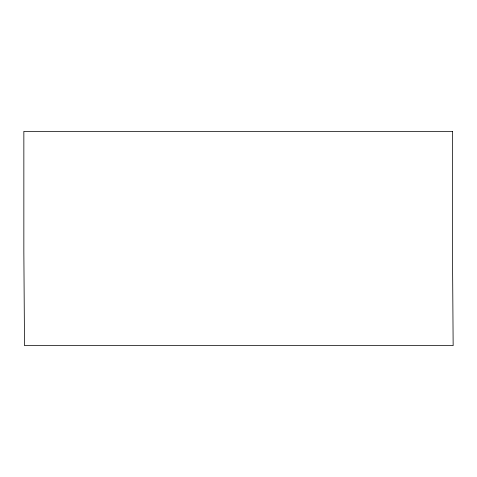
<?xml version="1.0" encoding="UTF-8"?>
<svg xmlns="http://www.w3.org/2000/svg" width="477" height="477" viewBox="0 0 477 477"><rect width="100%" height="100%" fill="white"/><g stroke="black" fill="none" stroke-linecap="round" stroke-linejoin="round"><path stroke-width="0.72" d="M452.488 131.366L23.85 131.366L23.85 251.868L24.512 345.634L453.15 345.634L452.488 251.868L452.488 131.366"/></g></svg>
